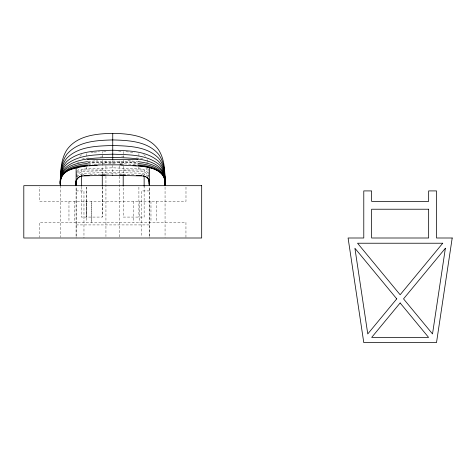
<?xml version="1.0" encoding="UTF-8"?>
<svg xmlns="http://www.w3.org/2000/svg" width="476" height="476" viewBox="0 0 476 476"><rect width="100%" height="100%" fill="white"/><g stroke="black" fill="none" stroke-linecap="round" stroke-linejoin="round"><path stroke-width="0.36" stroke-dasharray="2.38 1.78" d="M76.118 236.524L76.118 187.157L76.118 238M81.348 186.907L81.348 217.074L102.275 217.074L102.275 187.139M102.275 174.4L102.275 166.285M102.275 165.541L102.275 160.352M102.275 157.389L102.275 151.463M149.363 236.524L149.363 187.157L149.363 238M76.529 172.949L77.647 168.224M76.41 175.46L77.106 171.919L79.456 168.224M76.41 176.965C76.559 172.711 79.909 169.504 84.026 168.968L112.741 167.826L141.455 168.968C144.99 169.545 148.47 171.925 148.792 175.757M76.761 176.911C77.302 173.407 80.902 171.848 84.026 171.342L112.741 170.36L141.455 171.342C145.18 171.765 148.827 174.156 149.071 178.202M77.106 176.947L79.456 174.597L84.026 173.234L112.741 172.383L141.455 173.234L146.025 174.597L148.375 176.947M79.914 156.306L81.753 154.563M82.211 159.174L84.026 158.383L89.167 157.978M82.211 174.93L84.026 174.609M88.244 161.525L97.503 160.65M88.244 163.446C104.488 161.691 120.993 161.691 137.243 163.446M88.244 164.803L92.552 164.291M90.862 152.54L93.57 152.284M94.307 152.219L99.442 151.731M103.589 151.338L106.862 151.029M100.18 157.104L103.845 156.812M87.697 162.352L112.741 161.019L137.784 162.352M93.968 164.22L105.279 163.661M89.899 174.418L112.741 173.847L135.583 174.418M108.671 163.625L116.81 163.625M77.63 162.137L79.105 162.137M87.977 162.137L137.504 162.137M146.376 162.137L147.852 162.137M102.275 169.986L81.348 169.986L81.348 175.138M123.207 169.986L144.133 169.986L144.133 175.138M76.118 190.912L83.966 190.912L83.966 238M149.363 190.912L141.515 190.912L141.515 236.53M76.118 224.922L149.363 224.922M120.202 163.661L131.513 164.22M127.979 160.65L137.243 161.525M121.636 156.812L125.307 157.104M136.314 157.978L141.455 158.383L142.663 158.913M118.619 151.029L121.892 151.338M126.039 151.731L129.71 152.076M130.442 152.147L134.619 152.54M132.929 164.291L137.243 164.803M141.455 174.609L145.335 175.596M143.728 154.563L145.567 156.306M146.025 168.224L148.375 171.919L148.792 174.043M147.834 168.224L148.72 171.562M147.405 159.722L148.375 162.875M132.911 161.132L132.917 161.554M185.985 187.11L185.985 201.378L39.496 201.378L39.496 187.11M185.949 237.286L185.949 222.304L39.532 222.304L39.532 237.286M165.059 187.157L165.059 237.262M156.521 201.378L156.521 222.304M150.969 201.378L150.969 222.304M144.133 185.682L144.133 217.074L123.207 217.074L123.207 186.907M139.254 201.378L139.254 222.304M138.903 153.689L138.903 156.652M138.903 167.022L138.903 169.986M138.903 187.139L138.903 217.074M133.667 201.378L133.702 222.304M123.207 151.463L123.207 157.389M123.207 160.352L123.207 165.541M123.207 166.285L123.207 174.4M119.541 160.953L119.541 165.249M119.541 165.856L119.541 175.525M119.541 176.269L119.541 238M112.741 160.793L112.741 163.994M112.741 165.356L112.741 173.847M105.94 160.953L105.94 165.249M105.94 165.856L105.94 175.525M105.94 176.269L105.94 236.524M102.275 186.907L102.275 217.074M86.584 153.689L86.584 156.652M86.584 167.022L86.584 169.986M86.227 201.378L86.227 222.304M74.512 201.378L74.512 222.304M68.966 201.378L68.966 222.304M60.422 185.682L60.422 237.262M86.584 187.139L86.584 217.074L86.584 187.139M91.814 222.304L91.814 201.378L91.779 222.304"/><path stroke-width="0.71" d="M149.363 167.873L149.363 185.682C150.69 180.267 146.941 175.614 141.455 175.888L107.516 175.222L84.026 175.888C78.54 175.614 74.791 180.267 76.118 185.682L76.208 180.523M76.118 167.873L76.118 185.682L76.219 180.701L76.118 185.682L76.41 180.404L77.106 178.577L78.463 177.209M76.303 180.922L76.118 185.682L76.267 180.571M76.118 185.682L76.291 180.6M60.601 181.011C60.982 176.013 64.629 172.003 69.127 170.158C85.371 164.095 103.125 164.922 120.202 164.833C134.434 166.903 166.66 162.732 165.059 185.682C164.875 173.585 165.374 160.299 158.52 149.714C148.274 135.41 128.948 133.661 112.741 133.363C96.533 133.661 77.207 135.41 66.961 149.714C60.113 160.299 60.613 173.585 60.422 185.682C58.066 170.027 75.981 166.654 87.524 165.702M79.456 176.673L82.211 175.858M87.524 161.626C79.724 162.697 71.281 164.226 65.188 169.587A14.238 14.238 0 0 0 61.237 176.293L60.601 179.97L60.422 185.682C60.541 175.049 60.256 163.167 66.961 154.224C78.052 141.158 96.848 140.372 112.741 139.926C128.633 140.372 147.435 141.158 158.52 154.224C165.226 163.167 164.94 175.049 165.059 185.682C167.421 170.027 149.5 166.654 137.957 165.702M87.524 163.536C74.916 164.333 57.739 169.563 60.422 185.682C60.464 176.281 60.428 165.589 66.961 158.062C78.778 146.174 97.056 146.049 112.741 145.507C128.425 146.049 146.703 146.174 158.52 158.062C165.053 165.589 165.017 176.281 165.059 185.682C167.552 169.843 149.898 165.773 137.957 164.886M87.524 164.886C75.583 165.773 57.929 169.843 60.422 185.682C60.375 177.298 60.619 167.629 66.961 161.305C79.391 150.511 97.193 150.821 112.741 150.22C128.288 150.821 146.09 150.511 158.52 161.305C164.863 167.629 165.107 177.298 165.059 185.682C167.742 169.563 150.565 164.333 137.957 163.536M89.024 165.821L97.288 165.202M84.026 175.567L89.167 175.412M100.912 175.067L105.315 174.936M87.471 159.525L138.01 159.525M120.166 174.936L125.307 175.091M136.314 175.412L141.455 175.567M120.202 164.833L122.558 164.94M132.965 165.428L136.309 165.803M137.957 161.626C145.757 162.697 154.2 164.226 160.293 169.587A14.238 14.238 0 0 1 164.244 176.293L164.88 179.97L165.059 185.682C165.19 178.131 164.648 169.343 158.52 164.03C145.591 154.23 128.199 154.801 112.741 154.188C97.282 154.801 79.891 154.23 66.961 164.03C60.833 169.343 60.291 178.131 60.422 185.682C56.573 156.83 93.831 158.097 112.741 157.473C131.65 158.097 168.909 156.83 165.059 185.682M143.27 175.858L146.025 176.673M147.019 177.209L148.375 178.577L149.071 180.404L149.363 185.682L149.315 182.736M149.071 179.91L149.363 185.682L149.101 179.91M149.125 179.565L149.363 185.682L149.28 182.76M149.166 179.874L149.22 181.326M149.268 182.778L149.363 185.682M144.133 176.406L144.133 186.17M123.207 174.978L123.207 186.17M112.741 133.363L112.741 159.454M112.741 174.87L112.741 175.216M102.275 174.978L102.275 186.17M81.348 175.692L81.348 186.17M445.375 248.246L432.517 333.932L403.535 298.863L445.375 248.246M452.2 238L436.504 342.637L363.783 342.637L348.087 238L363.783 238L363.783 190.912L371.631 190.912L371.631 201.378L428.656 201.378L428.656 190.912L436.504 190.912L436.504 238L452.2 238M396.752 298.863L367.764 333.932L354.912 248.246L396.752 298.863M442.734 243.23L400.143 294.757L357.553 243.23L442.734 243.23M400.143 302.968L371.679 337.407L428.602 337.407L400.143 302.968M201.681 185.682L23.8 185.682L23.8 238L201.681 238L201.681 185.682M428.656 209.226L371.631 209.226L371.631 238L428.656 238L428.656 209.226"/></g></svg>
